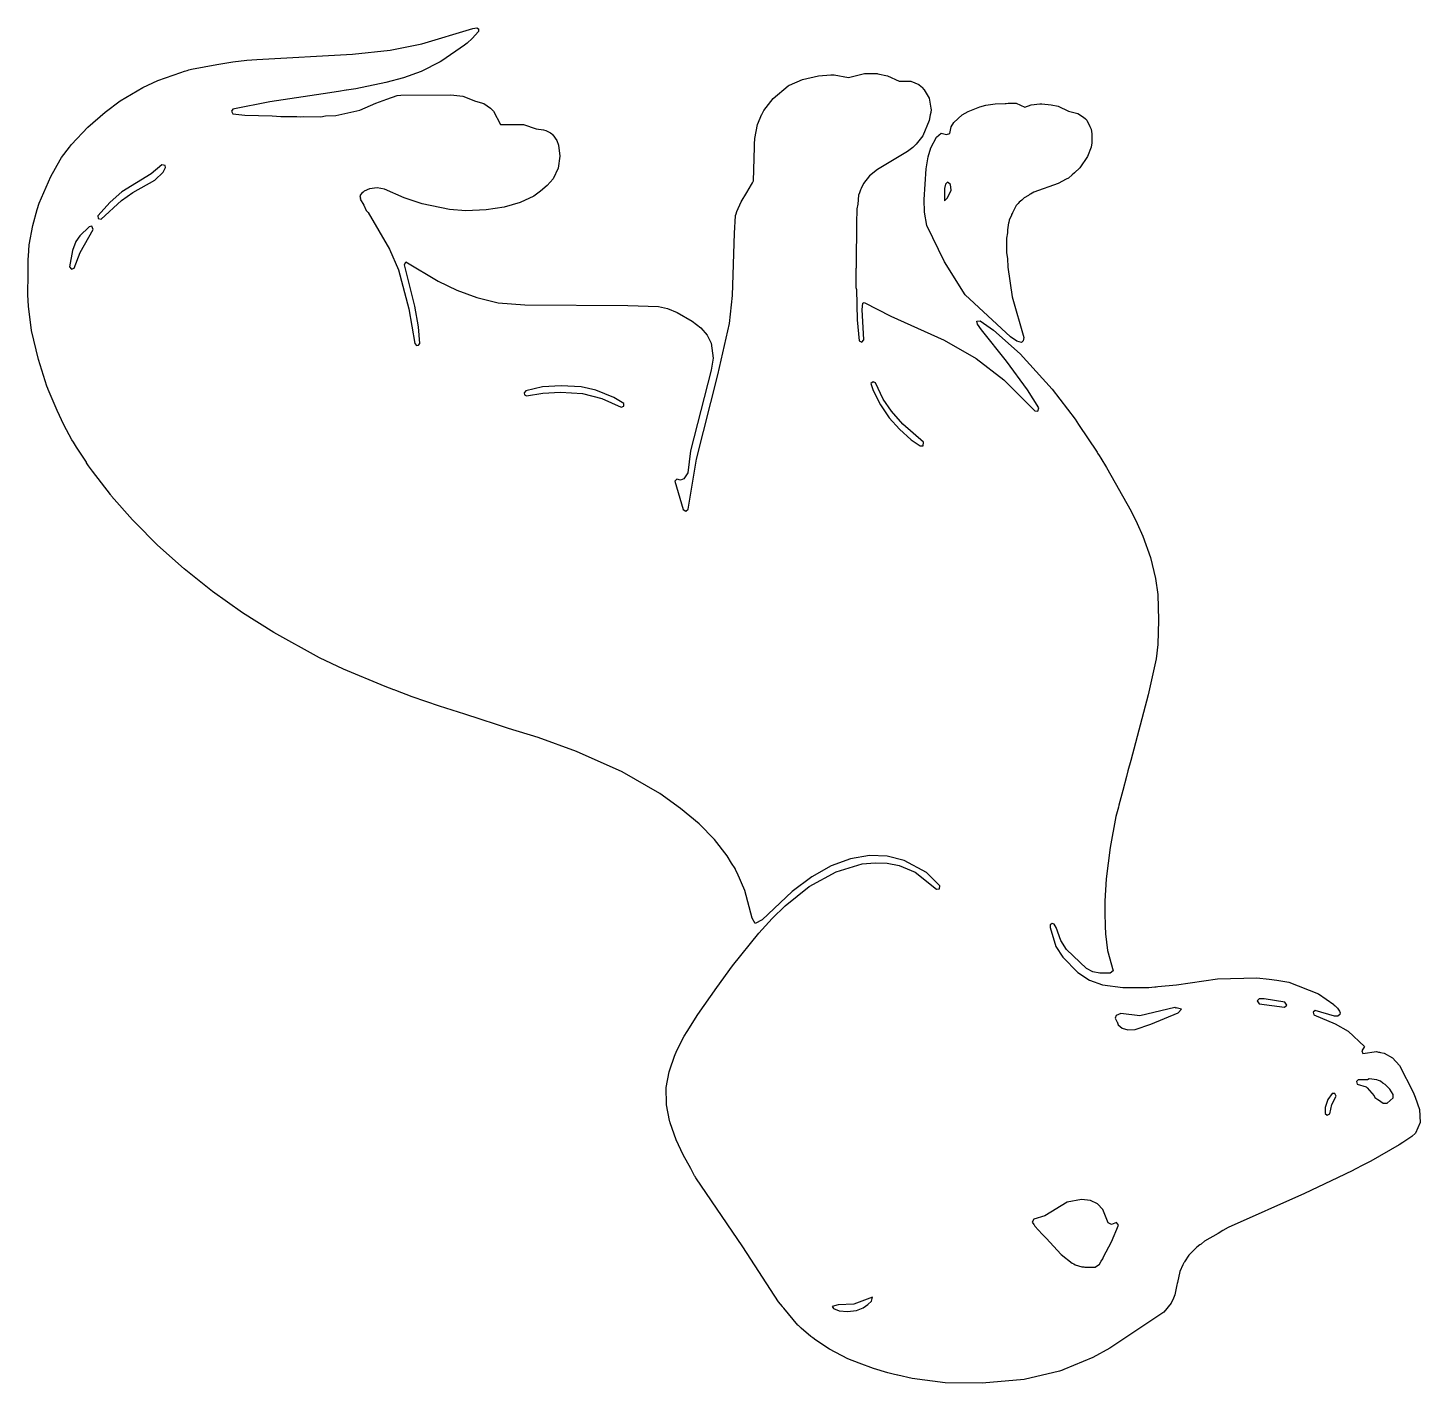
# Model space of a CAD drawing. Header units: millimetres. Extents: x 44 to 260, y 49 to 259.
import ezdxf

# ---------------------------------------------------------------- set-up
doc = ezdxf.new("R2010")
doc.units = ezdxf.units.MM
doc.layers.add('CUT', color=7, linetype='CONTINUOUS')

msp = doc.modelspace()

# ---------------------------------------------------------------- linework, layer by layer
at = {"layer": 'CUT'}
for points in [[(89.8642, 245.6609), (91.4689, 245.7145), (95.1792, 246.5554), (97.6583, 247.6276), (99.346, 248.2427), (100.9543, 248.8007), (101.526, 248.8679), (109.3365, 248.9526), (111.1725, 248.7314), (113.1426, 247.925), (114.4202, 247.5809), (115.4888, 246.8464), (115.5311, 246.8174), (115.8425, 246.5069), (115.8584, 246.4883), (115.8855, 246.4567), (115.9489, 246.3828), (117.0554, 244.3399), (120.6255, 244.3367), (122.5981, 243.6306), (123.6924, 243.5002), (124.0898, 243.3739), (124.8127, 243.0185), (125.0049, 242.85), (125.0472, 242.8129), (125.0806, 242.7836), (125.1915, 242.6864), (125.7998, 241.8315), (126.0608, 241.1276), (126.2587, 239.3923), (125.9784, 237.5448), (125.2374, 235.899), (124.3072, 234.8505), (123.2692, 233.9457), (122.2155, 233.1994), (120.1067, 232.2068), (117.6085, 231.491), (114.8208, 231.0668), (111.6441, 230.9109), (109.0847, 231.0938), (104.8488, 231.9895), (102.0633, 232.9384), (99.0288, 234.2444), (97.8637, 234.4533), (96.6634, 234.305), (95.8263, 233.9394), (95.6422, 233.7412), (95.5316, 233.7572), (95.1574, 233.257), (95.2532, 232.8537), (95.2528, 232.7368), (95.8094, 231.7815), (96.1782, 230.9675), (96.4624, 230.6606), (99.7794, 224.9667), (101.1657, 221.737), (102.7948, 215.6906), (103.7118, 210.2745), (103.9683, 209.9699), (104.2975, 210.0039), (104.4821, 210.2788), (104.309, 212.8839), (103.7329, 216.1006), (102.1421, 222.5293), (102.3275, 222.9903), (107.3283, 219.9773), (110.2677, 218.5518), (113.3536, 217.4516), (116.6648, 216.6086), (120.8074, 216.3026), (136.8057, 216.211), (141.5758, 216.0241), (142.9764, 215.7419), (144.4803, 215.1146), (146.8317, 213.771), (148.1403, 212.7166), (149.1421, 211.5819), (149.7868, 210.354), (150.08, 208.0163), (149.768, 206.1607), (146.5646, 193.6185), (146.1623, 190.1823), (145.5147, 189.2328), (144.9835, 189.0658), (144.4283, 189.2025), (144.1378, 188.8836), (145.4416, 184.5122), (145.8327, 184.2516), (146.1905, 184.5563), (147.4685, 192.3074), (150.8319, 205.3961), (152.5967, 213.3961), (153.0859, 217.7663), (153.3854, 227.411), (153.5395, 230.1485), (153.5527, 230.1892), (153.6381, 230.4526), (153.7414, 230.7718), (154.4393, 232.318), (155.2912, 233.7585), (156.0248, 234.9931), (156.1951, 235.2726), (156.1954, 235.2802), (156.2254, 235.3307), (156.2258, 235.3389), (156.3692, 235.5813), (156.4839, 240.819), (156.485, 240.8412), (156.4917, 240.9852), (156.5047, 241.2595), (156.5474, 242.1673), (156.9678, 244.3256), (157.65, 245.9269), (157.6539, 245.9342), (157.6787, 245.9803), (157.7439, 246.1016), (157.9475, 246.4804), (159.3806, 248.3764), (161.719, 250.3251), (161.8719, 250.4073), (161.9544, 250.4516), (161.9559, 250.4524), (161.956, 250.4524), (163.9688, 251.3007), (166.4433, 251.881), (168.3731, 252.0325), (168.4286, 252.0348), (168.5326, 252.0391), (168.7132, 252.0467), (168.881, 252.0537), (171.0951, 251.6112), (173.6225, 252.2481), (175.2312, 252.2503), (175.2543, 252.2483), (175.2817, 252.246), (175.3552, 252.2397), (175.5753, 252.221), (175.6567, 252.2066), (177.1655, 251.9051), (178.9699, 251.0341), (180.7892, 251.058), (182.0202, 250.5426), (182.4005, 250.2325), (182.4172, 250.2189), (182.466, 250.1791), (182.5101, 250.1431), (182.8843, 249.7065), (183.6371, 248.4219), (183.9216, 246.8726), (183.9631, 246.6201), (183.8991, 246.2591), (183.8811, 246.1572), (183.8246, 245.8379), (183.662, 244.9197), (182.6393, 242.5816), (181.622, 241.257), (181.6207, 241.2556), (181.6024, 241.2373), (181.344, 240.9776), (181.1231, 240.7557), (180.2982, 240.1141), (175.6019, 237.3385), (174.3524, 236.3317), (173.4385, 235.1712), (173.1018, 234.3555), (172.9847, 234.1696), (172.8234, 233.6809), (172.6834, 233.3417), (172.5593, 231.955), (172.4114, 231.2274), (172.4313, 230.5247), (172.3505, 229.6224), (172.2974, 221.993), (172.2625, 221.9266), (172.232, 218.9944), (172.3373, 218.6679), (172.4417, 213.9665), (172.7537, 210.7135), (173.173, 210.5122), (173.4868, 210.8555), (173.2132, 215.5688), (173.3176, 216.53), (173.5493, 216.6659), (177.7149, 214.5173), (185.9725, 210.8164), (190.9386, 207.936), (195.2666, 204.6231), (200.0874, 199.8146), (200.5455, 199.7713), (200.7019, 200.2662), (198.9096, 203.0801), (195.6789, 207.5305), (191.7613, 212.3977), (191.1349, 213.31), (191.0412, 213.7397), (191.5857, 213.7971), (193.6294, 212.3712), (197.7975, 208.6922), (202.7829, 203.1866), (206.3267, 198.5002), (206.8744, 197.7193), (209.7454, 193.3716), (209.8177, 193.2568), (210.0551, 192.88), (210.3229, 192.4549), (211.2218, 191.0284), (215.0558, 184.2485), (215.9801, 182.2962), (216.8615, 180.3275), (218.0288, 177.014), (218.8374, 173.7768), (219.173, 171.2983), (219.2654, 167.2782), (219.1769, 163.4906), (218.8978, 161.2752), (217.6718, 155.691), (214.9648, 145.4577), (214.5262, 143.8715), (214.3095, 142.9805), (213.7362, 140.8135), (213.1197, 138.5513), (213.0591, 138.2538), (212.6642, 136.761), (211.7506, 131.9514), (211.1411, 127.1083), (210.927, 123.6215), (210.9587, 122.2958), (210.9274, 121.8124), (211.0196, 119.7511), (211.048, 118.5628), (211.3774, 115.976), (212.2571, 112.7812), (211.7585, 112.4343), (210.1685, 112.4332), (209.069, 112.6345), (208.0756, 113.1536), (204.9866, 116.124), (204.1193, 117.5174), (203.3729, 119.5269), (203.0628, 120.0437), (202.7443, 120.1485), (202.4435, 119.9336), (202.4311, 119.5322), (203.3536, 116.5711), (204.4185, 114.8959), (206.7726, 112.542), (208.5726, 111.3525), (210.5726, 110.613), (213.7377, 110.2256), (217.7745, 110.2252), (218.7292, 110.3126), (218.9277, 110.3171), (219.1992, 110.3556), (222.0733, 110.6188), (228.4519, 111.5377), (234.5536, 111.7198), (236.4888, 111.5104), (237.6993, 111.3684), (239.527, 111.0379), (244.1259, 109.2289), (246.5123, 107.5658), (246.6017, 107.4817), (246.7458, 107.3461), (246.858, 107.2405), (247.0992, 107.0136), (247.4205, 106.5478), (247.4765, 106.3821), (247.4838, 106.3606), (247.4904, 106.3409), (247.4965, 106.3229), (247.483, 106.0318), (247.1282, 105.7528), (246.6147, 105.7439), (243.651, 106.6308), (243.296, 106.391), (243.4029, 105.9441), (246.7428, 104.56), (248.763, 103.42), (251.3038, 101.0543), (250.8603, 100.3593), (251.0573, 99.931), (253.1429, 100.2512), (253.4854, 100.1735), (253.6393, 100.1387), (253.7792, 100.107), (254.3644, 99.9743), (255.6351, 99.2968), (256.7596, 98.0789), (258.8559, 93.9507), (259.1665, 93.1679), (259.846, 91.2707), (259.9455, 89.2068), (259.201, 87.5873), (258.66, 87.052), (257.2616, 86.1109), (256.6909, 85.7554), (252.2559, 83.2215), (250.8313, 82.4653), (250.0596, 82.0811), (249.6309, 81.8676), (249.5648, 81.8347), (248.1759, 81.1432), (241.9604, 78.181), (230.1213, 72.9024), (229.2805, 72.4206), (229.2765, 72.4188), (228.5453, 71.9992), (226.4315, 70.7878), (225.9497, 70.3702), (225.8909, 70.3357), (225.7297, 70.1984), (225.2477, 69.8499), (224.0169, 68.616), (223.3314, 67.5556), (223.2615, 67.4694), (223.2252, 67.3914), (223.174, 67.3121), (223.0902, 67.1009), (222.6076, 66.0625), (222.2358, 64.3469), (222.2042, 64.2083), (222.1569, 64.001), (221.9769, 63.2111), (221.8025, 62.446), (221.6058, 61.9064), (221.2544, 61.1541), (220.0899, 59.7492), (211.6979, 54.1461), (209.0796, 52.7074), (204.5793, 50.8198), (204.3932, 50.7557), (204.292, 50.7209), (204.1876, 50.6849), (203.8877, 50.5816), (198.3946, 49.3029), (191.8913, 48.718), (186.138, 48.7794), (181.0036, 49.4516), (178.7921, 49.9425), (178.7067, 49.9623), (178.5436, 50.0002), (178.2669, 50.0645), (177.2115, 50.3098), (174.9789, 50.9849), (172.755, 51.7984), (170.9999, 52.5169), (168.1729, 53.9899), (166.0463, 55.3883), (165.5819, 55.7366), (165.3981, 55.8745), (165.3392, 55.9187), (165.2682, 55.9719), (163.739, 57.2648), (163.6448, 57.3569), (163.4299, 57.5672), (163.3316, 57.6634), (163.2479, 57.7453), (161.0714, 60.3579), (160.879, 60.5968), (160.8447, 60.6394), (160.5702, 60.9802), (160.253, 61.3742), (154.707, 69.888), (147.3643, 80.6429), (147.3477, 80.6678), (147.2635, 80.8196), (147.1873, 80.9613), (147.0329, 81.2483), (146.5946, 82.0632), (145.4376, 84.2144), (144.3436, 86.5187), (143.4134, 89.1575), (143.3763, 89.2986), (143.3753, 89.3022), (143.3715, 89.3169), (143.3163, 89.5264), (142.8336, 91.9764), (142.8269, 92.0751), (142.793, 94.6387), (143.2533, 97.074), (143.3354, 97.4085), (144.082, 99.5193), (144.4617, 100.4137), (145.5987, 102.6372), (146.0257, 103.3583), (147.718, 106.0135), (150.6685, 110.1871), (153.1007, 113.5658), (157.1931, 118.6673), (159.2763, 120.9349), (161.2574, 122.8845), (165.0146, 125.8781), (169.2089, 128.1756), (173.2438, 129.3981), (175.275, 129.5887), (177.142, 129.5266), (178.9697, 129.1768), (181.4955, 128.139), (184.7913, 125.4803), (185.2492, 125.5575), (185.3256, 125.9837), (183.2375, 128.0626), (179.7842, 129.9553), (177.1195, 130.6339), (174.3641, 130.7251), (171.4354, 130.2201), (168.4415, 129.1256), (165.3925, 127.4156), (162.3336, 125.1108), (157.6896, 120.7398), (156.607, 120.1439), (156.1462, 120.9867), (155.009, 125.2742), (153.8271, 128.0232), (153.6194, 128.3698), (153.4768, 128.6953), (152.9253, 129.5288), (152.2516, 130.6536), (150.2795, 133.1976), (147.8812, 135.6258), (145.029, 138.0185), (141.7744, 140.3289), (135.9359, 143.7035), (128.8192, 146.8968), (122.8936, 149.035), (118.2986, 150.4757), (116.4197, 151.0795), (113.8944, 151.8911), (111.5158, 152.6555), (107.5524, 153.9292), (103.3173, 155.4005), (100.7753, 156.3467), (100.4878, 156.4538), (100.456, 156.4656), (99.1049, 156.9685), (92.6165, 159.6675), (88.9313, 161.4485), (81.7994, 165.3671), (76.9511, 168.4164), (72.297, 171.753), (67.8899, 175.2718), (63.7583, 178.9436), (60.1964, 182.5058), (59.8235, 182.8915), (56.5941, 186.5823), (56.5144, 186.6796), (56.5054, 186.6906), (56.4867, 186.7134), (56.407, 186.8108), (53.6177, 190.4373), (53.0368, 191.2759), (52.7254, 191.7484), (52.6748, 191.8278), (52.5752, 191.984), (52.0678, 192.7796), (51.1629, 194.1983), (50.6769, 194.9605), (50.4372, 195.3362), (49.2018, 197.6382), (48.1176, 199.8519), (46.7266, 203.1436), (46.6797, 203.2739), (46.5465, 203.6447), (45.2173, 207.7736), (44.1738, 212.3095), (43.7117, 216.0676), (43.5858, 217.8669), (43.6153, 221.1755), (43.658, 223.3661), (43.6679, 223.8792), (43.8055, 225.6423), (44.3794, 228.6223), (45.0232, 231.0851), (45.343, 232.0868), (46.0594, 233.7501), (47.1479, 236.2254), (48.6062, 238.8041), (48.8251, 239.1635), (50.0383, 240.7949), (50.3601, 241.2094), (52.8836, 243.9251), (55.5954, 246.2531), (57.911, 247.9873), (61.4346, 250.0547), (63.7988, 251.1611), (67.3511, 252.3992), (67.9436, 252.5841), (68.3309, 252.705), (68.6207, 252.7955), (69.0284, 252.9227), (72.9583, 253.6599), (75.4186, 254.0483), (77.5979, 254.3015), (79.1793, 254.4045), (94.0192, 255.245), (99.8964, 255.884), (104.8134, 256.8312), (112.7154, 259.2393), (113.3551, 259.3381), (113.6361, 259.1586), (113.5998, 258.753), (112.624, 257.6854), (111.8334, 256.9824), (111.4626, 256.6711), (107.918, 254.2239), (107.6821, 254.0794), (104.6822, 252.579), (101.9428, 251.5807), (99.2279, 250.8666), (94.5687, 249.8628), (93.0977, 249.6333), (93.0659, 249.6283), (91.8855, 249.4441), (89.4563, 249.065), (81.2103, 247.8639), (75.4543, 246.7037), (75.2336, 246.3691), (75.4585, 245.9988), (77.2982, 245.7763), (81.5619, 245.6576), (82.9028, 245.5633), (85.3983, 245.5507), (86.0324, 245.5331), (86.4093, 245.5457), (89.0961, 245.5322)], [(195.6272, 247.597), (195.9306, 247.6077), (197.1473, 247.6506), (198.5205, 247.001), (199.4862, 247.3587), (200.8293, 247.5184), (201.1677, 247.5038), (202.6317, 247.3914), (203.7116, 247.1459), (205.3234, 246.3978), (206.7502, 246.0445), (207.6437, 245.47), (207.9175, 245.2226), (207.9971, 245.1388), (208.0291, 245.105), (208.0395, 245.094), (208.0404, 245.0931), (208.1375, 244.9863), (208.6343, 244.0248), (208.8016, 243.5694), (208.9236, 242.8507), (208.9477, 242.063), (208.9288, 241.7207), (208.9098, 241.4544), (208.8057, 240.8187), (208.2375, 239.3464), (207.0764, 237.5909), (206.2167, 236.7828), (205.886, 236.4927), (205.2878, 235.9945), (204.9566, 235.8081), (203.7023, 235.1629), (199.903, 233.7869), (199.3809, 233.4899), (199.2429, 233.4405), (199.058, 233.3062), (198.4266, 232.9471), (198.0307, 232.5602), (197.6199, 232.2619), (197.4764, 232.0185), (197.1875, 231.7362), (196.6657, 230.6798), (196.6046, 230.5817), (196.5856, 230.5175), (196.5585, 230.4626), (196.4664, 230.3065), (196.4412, 230.2252), (196.0544, 229.4418), (196.0085, 229.0772), (195.9921, 229.0448), (195.8062, 227.9617), (195.8013, 227.5056), (195.6857, 226.6506), (195.6857, 226.5121), (195.6555, 226.2722), (195.6857, 225.6829), (195.6857, 224.395), (195.7977, 223.4959), (195.867, 222.142), (196.5703, 217.5584), (198.3377, 211.2198), (198.2629, 210.7222), (197.9971, 210.4615), (197.2459, 210.621), (196.2638, 211.3448), (189.2283, 217.8619), (186.0347, 222.9596), (183.3078, 228.6285), (182.8983, 230.7178), (182.8955, 232.6733), (183.2011, 237.4229), (183.5143, 239.2717), (183.9242, 240.7107), (184.8067, 242.3709), (185.5155, 242.9568), (186.3581, 242.7849), (186.8337, 242.9335), (187.0606, 243.953), (187.4809, 244.6505), (188.7726, 245.819), (189.7141, 246.3567), (191.5084, 247.0589), (192.4709, 247.304), (193.8849, 247.5355), (195.4797, 247.5918)], [(62.7651, 236.6622), (58.2005, 233.8339), (56.364, 232.243), (54.4564, 230.1431), (54.5358, 229.686), (54.9962, 229.6283), (58.1309, 232.5198), (59.9175, 233.7501), (63.2983, 235.6711), (64.6387, 236.8956), (64.9884, 237.6137), (64.9188, 237.9457), (64.3944, 238.0326)], [(186.1905, 235.0603), (186.0072, 234.3884), (186.0072, 232.4641), (186.4959, 232.9223), (187.0457, 234.1135), (186.9846, 234.9992), (186.4959, 235.3352)], [(50.0637, 222.1744), (50.3598, 221.8169), (50.7882, 221.996), (51.7066, 224.4426), (53.7239, 228.0021), (53.5325, 228.4943), (53.0995, 228.4339), (51.6483, 227.036), (51.0499, 226.1275), (50.5305, 224.7517)], [(120.7884, 202.3058), (121.0888, 202.1559), (123.6317, 202.5551), (126.3414, 202.7104), (129.7947, 202.5268), (132.8032, 201.7539), (135.7798, 200.3714), (136.2242, 200.5229), (136.2242, 200.9609), (134.6457, 201.907), (131.8432, 203.0555), (129.5496, 203.5424), (126.4582, 203.7259), (123.5646, 203.5471), (120.9601, 202.9115), (120.709, 202.5956)], [(182.7508, 194.9606), (179.5808, 197.7577), (177.7706, 199.7549), (176.5133, 201.6563), (175.2944, 204.1487), (174.9354, 204.3155), (174.6021, 204.047), (174.9199, 202.9759), (176.0977, 200.7351), (177.4532, 198.7426), (179.056, 196.9531), (180.864, 195.3229), (182.2676, 194.3649), (182.7027, 194.4069)], [(235.7042, 108.4308), (234.9186, 108.4382), (234.6401, 108.144), (234.9463, 107.6793), (238.8604, 107.137), (239.2309, 107.4747), (238.9253, 107.9082)], [(214.535, 103.6309), (215.6346, 103.6614), (218.1086, 104.4861), (222.3236, 106.2882), (222.8734, 106.838), (222.0487, 107.0212), (221.9579, 107.0014), (221.8448, 107.0735), (216.4096, 105.8034), (213.407, 106.1629), (212.6941, 105.8703), (212.5668, 105.4224), (212.796, 104.9339), (212.8541, 104.8781), (213.0383, 104.3945), (213.6492, 103.9058)], [(254.2112, 92.2381), (254.8221, 92.2381), (255.7384, 93.0322), (255.7689, 93.582), (255.2192, 94.4067), (254.4861, 95.1397), (254.129, 95.3438), (253.8065, 95.6535), (253.4487, 95.7326), (253.2033, 95.8728), (252.0121, 95.995), (251.7701, 95.874), (250.3197, 95.8699), (250.0383, 95.5875), (250.152, 95.2054), (251.5752, 94.7664), (251.7104, 94.6373), (251.7372, 94.59), (252.7957, 93.3871), (252.9284, 93.0933), (253.3865, 92.7879), (253.4966, 92.7596)], [(245.5005, 90.3619), (245.8847, 90.5659), (246.226, 92.0362), (246.8778, 93.299), (246.6907, 93.7551), (246.2608, 93.7167), (245.6018, 92.8101), (245.1677, 91.5637), (245.1664, 90.6405)], [(205.8455, 67.3569), (206.1446, 67.2634), (206.3281, 67.1064), (207.3821, 66.7865), (207.6699, 66.787), (207.8576, 66.7284), (208.0446, 66.7327), (208.0477, 66.7318), (208.1211, 66.7345), (209.4196, 66.7643), (210.1203, 67.2298), (210.3765, 67.7006), (210.6498, 68.0214), (210.7259, 68.3427), (211.9886, 70.6628), (213.0611, 73.2956), (212.7424, 73.7098), (211.9932, 73.3678), (211.4859, 73.6101), (210.6197, 75.7139), (209.8006, 76.5778), (208.704, 77.0971), (207.319, 77.273), (205.1031, 76.8396), (201.6447, 74.6999), (199.8914, 74.1765), (199.6547, 73.7523), (199.906, 73.3718), (199.9018, 73.3586), (199.9545, 73.2984), (200.0617, 73.136), (200.6583, 72.4953), (201.2137, 71.8616), (201.8202, 71.2474), (204.1813, 68.7116)], [(170.9797, 59.8313), (172.3542, 60.0145), (173.3927, 60.4116), (174.1257, 60.9308), (174.6755, 61.4806), (174.8587, 62.0915), (171.9266, 60.9919), (169.4831, 60.8697), (168.5973, 60.6559), (168.7806, 60.32), (169.6663, 59.9534)]]:
    msp.add_lwpolyline(points, close=True, dxfattribs=at)

doc.saveas('drawing.dxf')
